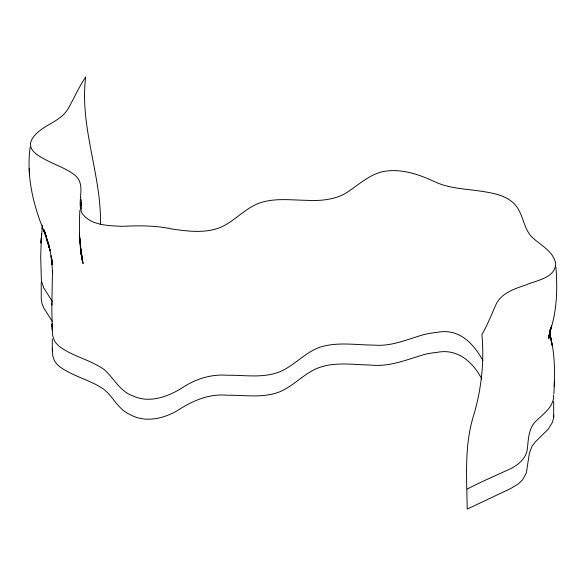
<?xml version="1.0" encoding="UTF-8"?>
<svg xmlns="http://www.w3.org/2000/svg" width="586" height="586" viewBox="0 0 586 586"><rect width="100%" height="100%" fill="white"/><g stroke="black" fill="none" stroke-linecap="round" stroke-linejoin="round"><path stroke-width="0.88" d="M100.499 224.563C101.525 174.76 79.366 127.059 85.688 76.934C78.714 87.233 73.909 98.756 67.676 109.465C60.102 121.492 44.807 124.452 35.453 134.597A43.108 24.89 0 0 0 30.955 141.556C28.201 151.115 39.408 156.308 46.177 160.051C55.494 164.959 65.72 168.27 74.224 174.613A31.571 18.232 0 0 1 79.396 180.986C83.586 191.3 77.389 202.771 81.908 213.033C90.515 225.705 108.359 225.559 122.137 226.343C138.845 225.485 155.649 225.442 172.094 229.016C187.938 231.309 204.851 233.514 220.168 227.515C233.77 221.764 243.549 209.803 257.129 203.979C272.571 197.577 289.652 200.053 305.899 200.295C321.179 201.115 337.543 199.848 350.164 190.252C361.379 182.554 372.249 172.753 386.313 171.068C403.432 168.936 420.191 174.884 435.442 182.078C450.553 188.912 467.408 188.941 483.494 191.585C496.84 193.607 512.479 197.248 519.006 210.499C523.965 219.486 524.866 230.811 532.901 237.953C541.222 245.6 553.382 251.416 555.689 263.561C555.323 278.035 536.798 280.218 526.243 284.84C514.471 288.766 500.51 293.22 495.419 305.789C491.112 315.473 487.274 325.406 481.904 334.577C484.41 361.643 481.465 388.892 473.781 414.932C464.112 445.463 466.793 477.612 467.21 509.066L510.501 488.636L518.244 483.97L522.727 479.663L526.396 472.726L529.348 453.271L532 446.29L535.304 441.925L548.108 429.326L552.4 422.418L553.689 417.43L553.689 401.432M51.092 255.657L52.161 263.898L51.583 257.855L52.506 272.915L52.469 270.952L51.832 308.705L52.22 329.757L52.081 323.846L52.169 327.34M51.883 305.152L51.927 302.706M553.88 393.799C555.052 373.714 555.125 353.263 549.763 333.705L552.159 345.469L549.734 332.929L550.642 338.378M554.18 386.555L554.393 380.49M79.857 210.242C79.088 227.361 79.037 244.662 82.516 261.524L80.685 248.904L83.073 263.7L80.89 249.929L81.535 256.844L80.927 249.087M549.668 332.636L549.404 338.049L549.595 332.233L550.129 335.251L549.734 332.929M52.374 328.299L52.689 335.624L54.271 340.334A34.948 20.173 0 0 0 59.728 346.707C73.162 356.618 90.244 359.767 103.883 369.341C113.867 377.816 119.551 391.294 132.78 395.828C148.507 403.388 166.343 397.279 180.422 388.979C194.025 379.545 210.132 373.971 226.833 375.238C245.549 374.952 265.612 378.974 283.067 370.264C296.179 363.569 306.28 351.834 320.439 347.044C337.924 341.667 356.398 345.081 374.315 345.11C391.946 346.678 408.068 338.898 424.623 334.416A59.523 34.369 0 0 1 436.856 332.409C458.926 327.948 473.21 343.125 482.923 360.522M481.817 379.076C473.063 362.075 457.446 348.106 436.856 352.406A59.523 34.369 0 0 0 424.623 354.413C406.838 359.606 389.192 367.261 370.184 365.012C352.274 364.763 333.324 361.342 316.323 368.697C303.065 374.593 293.242 386.13 279.83 391.763C262.96 398.443 244.465 394.993 226.833 395.228C208.653 393.521 191.886 401.088 177.075 410.823C162.842 418.931 144.508 423.085 129.587 414.265C116.782 408.757 112.395 393.997 100.682 387.221C87.607 379.259 72.137 375.838 59.728 366.704A34.948 20.173 0 0 1 54.271 360.331L52.689 355.621L52.374 348.296M42.529 226.086L42.456 227.727L42.544 226.13M549.749 331.764L549.192 337.155L549.829 331.669M41.313 238.114L40.705 256.983L41.386 280.899L43.847 288.092L52.425 301.644M30.15 147.306C26.15 176.745 33.461 205.92 44.712 232.957L43.921 230.716L49.927 250.017M42.375 226.357L40.976 243.036L41.665 233.909L41.372 237.264M42.47 225.39L42.185 228.665L42.522 225.493M549.917 330.885L550.1 329.31M549.785 331.779L549.111 336.261L550.195 329.999L548.481 338.466L551.551 325.911L549.368 333.727L550.965 328.263L550.305 330.614C557.081 310.192 557.586 288.444 555.909 267.187M549.316 334.481L549.895 332.247M467.21 489.068C480.293 482.19 493.895 476.396 507.308 470.214C516.837 466.244 526.609 459.05 527.473 447.909C528.462 438.072 528.799 426.828 537.164 420.023C544.313 413.189 554.151 406.003 553.682 394.986M52.425 321.641L43.847 308.09L41.899 303.328L41.232 298.501L41.232 282.503M44.067 230.056L46.001 235.865L44.067 230.056L44.822 232.51M46.279 236.693L47.649 240.817M44.097 230.086L44.895 232.561M47.92 241.637L48.982 244.963M45.071 233.331L46.038 236.619L44.536 231.28M49.319 247.497L46.99 239.579L50.169 250.867L48.448 244.142L50.616 253.423L52.227 264.791L51.268 256.836L52.059 262.535L51.59 259.093M550.51 336.804L551.023 339.148M549.595 332.24L549.946 336.73L549.595 332.086L550.129 335.251M81.183 253.635L81.747 257.012L79.645 237.52L81.183 253.635L80.875 251.35M549.529 332.137L550.269 337.602L549.617 332.123M81.498 255.767L81.974 259.18L81.198 253.386M549.543 331.801L549.749 333.588L549.646 332.02M79.762 239.894L79.513 234.012L79.608 236.4M81.234 199.577L81.366 209.319M81.3 203.086L81.344 205.796L81.3 202.287M553.682 414.983L553.689 417.43M52.271 338.825L52.271 350.824M82.377 260.367L81.066 252.346L82.377 260.367M29.417 172.159L29.322 168.643L29.483 174.584L29.417 172.159"/></g></svg>
